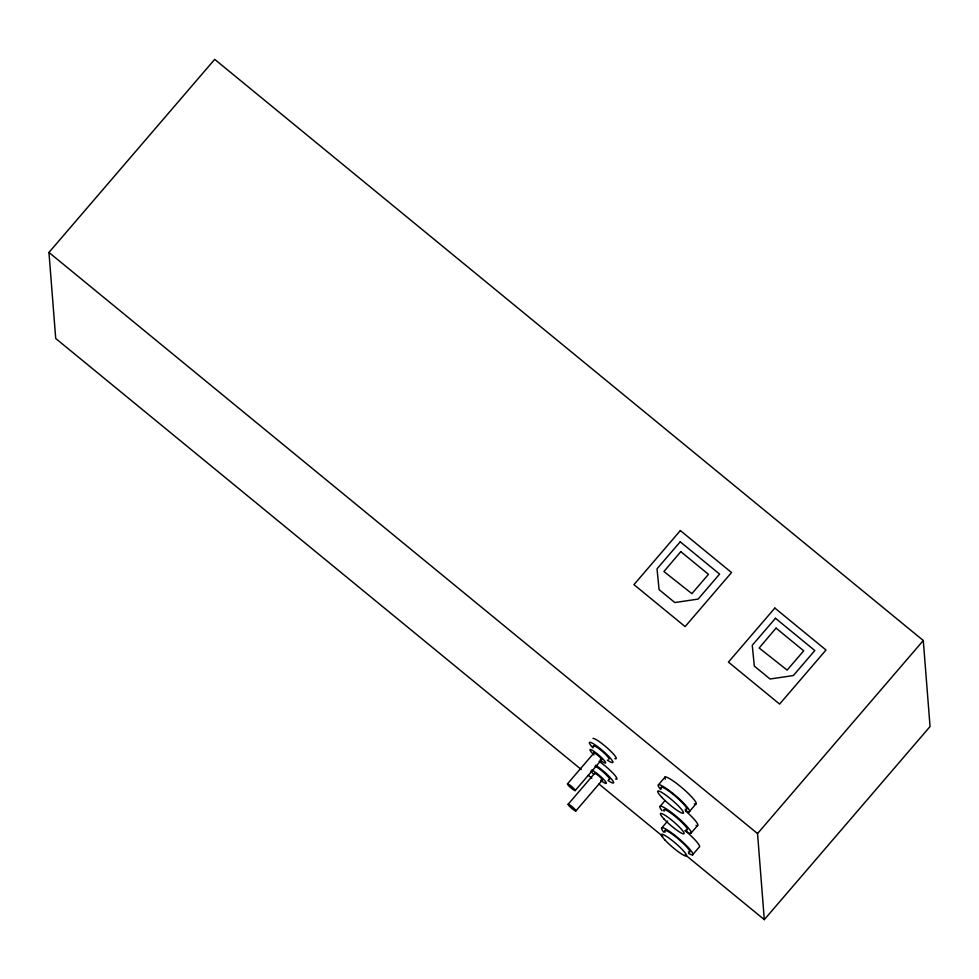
<?xml version="1.0" encoding="UTF-8"?>
<svg xmlns="http://www.w3.org/2000/svg" width="979" height="979" viewBox="0 0 979 979"><rect width="100%" height="100%" fill="white"/><g stroke="black" fill="none" stroke-linecap="round" stroke-linejoin="round"><path stroke-width="1.47" d="M581.257 769.506L55.717 338.489L48.95 252.447L214.695 59.364L923.283 640.511L930.05 726.553L764.305 919.636L685.178 854.74M567.502 783.812L594.02 752.924M575.15 790.604A5.152 0.771 40.6 0 0 570.219 785.342A5.152 0.771 40.6 0 0 568.603 785.684A5.152 0.771 40.6 0 0 575.15 790.604L601.669 759.716M568.175 804.2L594.694 773.3M575.823 810.991A5.152 0.771 40.6 0 0 570.904 805.717A5.152 0.771 40.6 0 0 569.276 806.072A5.152 0.771 40.6 0 0 575.823 810.991L602.342 780.104M658.573 784.656L665.194 776.934M660.262 806.17L664.998 800.663M661.951 827.683L667.641 821.063M689.167 811.836L695.8 804.114M690.856 833.349L697.489 825.627M692.545 854.863L699.177 847.141A20.583 3.084 40.6 0 0 685.606 830.975M764.305 919.636L757.538 833.582L923.283 640.511M48.95 252.447L757.538 833.582M588.342 775.319L591.879 778.219M598.964 784.032L662.746 836.335M665.377 779.162A20.583 3.084 40.6 0 1 682.216 787.948A20.583 3.084 40.6 0 1 694.307 803.857M663.786 832.236A20.583 3.084 40.6 0 1 667.947 830.339A20.583 3.084 40.6 0 1 689.094 848.401A20.583 3.084 40.6 0 1 688.629 853.443M685.936 811.224A20.583 3.084 40.6 0 1 695.996 825.37M599.026 761.344A15.444 2.313 40.6 0 1 613.319 773.545A15.444 2.313 40.6 0 1 615.51 778.978M592.993 738.411A15.444 2.313 40.6 0 1 608.754 749.327A15.444 2.313 40.6 0 1 614.824 758.603M665.145 832.174A16.484 2.46 40.6 0 1 678.631 839.211A16.484 2.46 40.6 0 1 688.31 851.95M664.154 811.199A15.529 2.325 40.6 0 1 676.856 817.82A15.529 2.325 40.6 0 1 685.973 829.813M662.098 810.734A20.583 3.084 40.6 0 1 667.005 809.315A20.583 3.084 40.6 0 1 688.531 828.185A20.583 3.084 40.6 0 1 684.872 830.694M660.397 789.221A20.583 3.084 40.6 0 1 664.557 787.312A20.583 3.084 40.6 0 1 685.716 805.374A20.583 3.084 40.6 0 1 685.239 810.428M661.437 788.915A16.924 2.533 40.6 0 1 675.277 796.123A16.924 2.533 40.6 0 1 685.214 809.217M595.709 765.199A15.444 2.313 40.6 0 1 611.936 779.614A15.444 2.313 40.6 0 1 607.959 780.483M594.938 766.178A10.292 1.542 40.6 0 1 605.622 774.205A10.292 1.542 40.6 0 1 608.742 779.504M591.622 770.032A10.292 1.542 40.6 0 1 604.667 780.52A10.292 1.542 40.6 0 1 600.727 780.447M593.078 773.655A10.292 1.542 40.6 0 1 590.961 771.024M594.742 773.863A5.152 0.771 40.6 0 1 599.454 776.494A5.152 0.771 40.6 0 1 601.363 779.749M592.98 747.895A15.444 2.313 40.6 0 1 593.372 743.759A15.444 2.313 40.6 0 1 610.688 758.541A15.444 2.313 40.6 0 1 607.286 760.096M594.057 753.475A5.152 0.771 40.6 0 1 598.781 756.118A5.152 0.771 40.6 0 1 600.69 759.361M594.045 754.956A10.292 1.542 40.6 0 1 592.148 750.232A10.292 1.542 40.6 0 1 604.569 760.842A10.292 1.542 40.6 0 1 600.041 760.071M593.592 746.781A10.292 1.542 40.6 0 1 600.984 750.306A10.292 1.542 40.6 0 1 608.803 759.251M680.809 551.642L663.921 571.54L691.896 593.641L708.478 574.343L680.809 551.642M776.041 628.102L759.153 648L787.128 670.101L803.71 650.802L776.041 628.102M680.356 530.569L633.951 584.634L685.129 626.597L731.533 572.544L680.356 530.569M680.234 541.803L657.019 568.836L659.087 589.639L674.825 602.55L698.125 599.087L719.589 574.086L680.234 541.803M774.842 608.057L728.437 662.11L779.602 704.085L826.019 650.019L774.842 608.057M775.466 618.263L752.251 645.296L754.319 666.099L770.057 679.01L793.357 675.547L814.822 650.545L775.466 618.263M664.031 819.031A15.529 2.325 40.6 0 0 683.783 833.863A15.529 2.325 40.6 0 0 668.926 817.967A15.529 2.325 40.6 0 0 664.031 819.031M665.218 840.263A16.484 2.46 40.6 0 0 686.181 856.013A16.484 2.46 40.6 0 0 670.407 839.125A16.484 2.46 40.6 0 0 665.218 840.263M661.596 797.102A16.924 2.533 40.6 0 0 683.122 813.28A16.924 2.533 40.6 0 0 666.932 795.951A16.924 2.533 40.6 0 0 661.596 797.102"/></g></svg>
